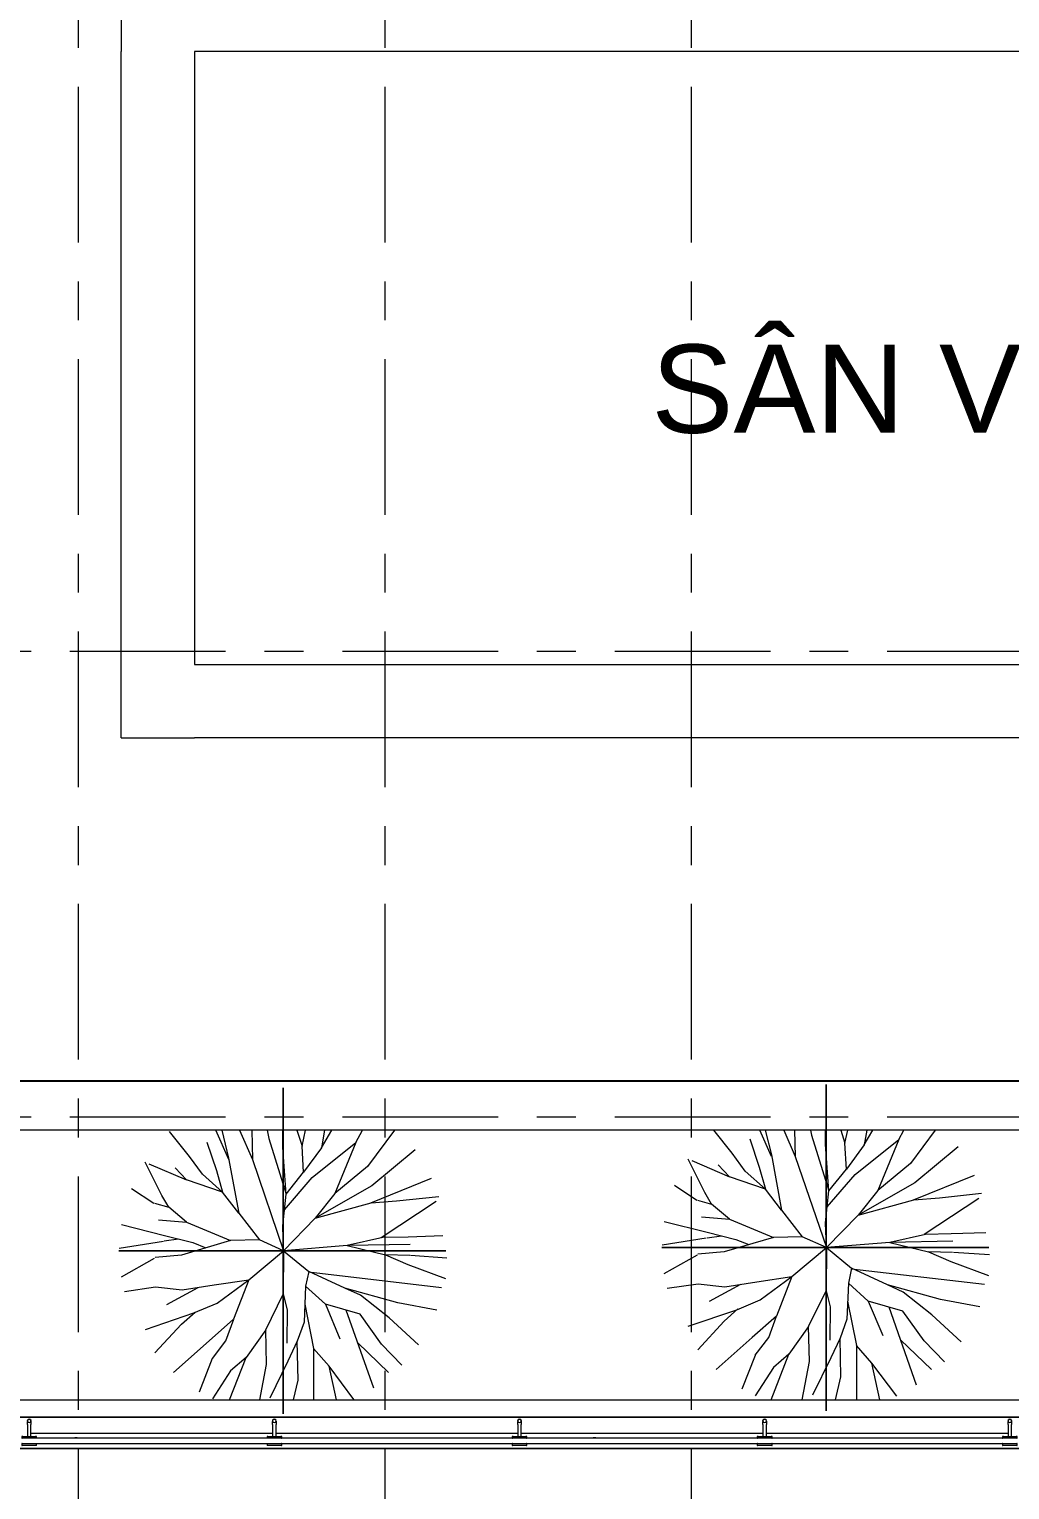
# Model space of a CAD drawing. Header units: millimetres. Extents: x -20144 to 117103, y -11426 to 48263.
# Drawn here: x 78750 to 82750, y 23430 to 29389 of the extents above; entities that cross this region are included whole.
import ezdxf

# ---------------------------------------------------------------- set-up
doc = ezdxf.new("R2010")
doc.units = ezdxf.units.MM
doc.linetypes.add('Grid Line', pattern=[22.225, 12.7, -3.175, 3.175, -3.175])
for name, color, linetype, lineweight in [('CHU', 181, 'Continuous', 5), ('L-SITE', 91, 'Continuous', 5), ('NET THAY 1', 41, 'Continuous', 5), ('NET THAY 2', 55, 'Continuous', 5), ('NET-THAY', 2, 'Continuous', 15), ('TRUC', 225, 'Continuous', 5)]:
    doc.layers.add(name, color=color, linetype=linetype, lineweight=lineweight)
doc.styles.add('Arial_4', font='arial.ttf', dxfattribs={"height": 360})

# ---------------------------------------------------------------- blocks, each defined once
blk = doc.blocks.new('Railing - NBS_RailInfillPnl_Post-721024-MẶT BẰNG TẦNG 23')
at = {"layer": 'NET THAY 2'}
for p, q in [((-13, -5), (-13, 5)), ((13, 5), (13, -5))]:
    blk.add_line(p, q, dxfattribs=at)
blk = doc.blocks.new('Railing - Railing-541580-MẶT BẰNG TẦNG 23')
at = {"layer": 'NET THAY 1'}
for p, q in [((22750.5, 23726.9), (5825.3, 23726.9)), ((5825.3, 23726.9), (22750.5, 23726.9)), ((8743.8, 23659.9), (7757.1, 23659.9)), ((9743.8, 23659.9), (8757.1, 23659.9)), ((10743.8, 23659.9), (9757.1, 23659.9)), ((11743.8, 23659.9), (10757.1, 23659.9)), ((5825.3, 23599.9), (22750.5, 23599.9))]:
    blk.add_line(p, q, dxfattribs=at)
at = {"rotation": 270}
for p in [(7940.9, 23629.9), (10056.6, 23629.9)]:
    blk.add_blockref('Railing - NBS_RailInfillPnl_Post-721024-MẶT BẰNG TẦNG 23', p, dxfattribs=at)
blk = doc.blocks.new('Top Rail Type - Top Rail_Internal_-541583-MẶT BẰNG TẦNG 23')
at = {"layer": 'NET THAY 1'}
for p, q in [((8724.5, 23640.7), (7776.5, 23640.7)), ((7779.5, 23619.2), (8721.5, 23619.2)), ((9724.5, 23640.7), (8776.5, 23640.7)), ((8779.5, 23619.2), (9721.5, 23619.2)), ((10724.5, 23640.7), (9776.5, 23640.7)), ((9779.5, 23619.2), (10721.5, 23619.2)), ((11724.5, 23640.7), (10776.5, 23640.7)), ((10779.5, 23619.2), (11721.5, 23619.2))]:
    blk.add_line(p, q, dxfattribs=at)
blk = doc.blocks.new('ALB-RAILING 32 - ALB-BALUSTER-V86-MẶT BẰNG TẦNG 23')
at = {"layer": 'NET THAY 1'}
for p, q in [((-30, 101.1), (-30, 91.9)), ((-30, 101.1), (30, 101.1)), ((-29, 101.1), (-30, 101.1)), ((-30, 91.9), (-29, 91.9)), ((30, 91.9), (-30, 91.9)), ((-30, 70.4), (-30, 63.2)), ((-30, 70.4), (30, 70.4)), ((-29, 70.4), (-30, 70.4)), ((-30, 63.2), (-26, 63.2)), ((30, 63.2), (-30, 63.2)), ((-7, 63.2), (-7, 15)), ((7, 15), (7, 63.2)), ((26, 63.2), (30, 63.2)), ((30, 101.1), (29, 101.1)), ((29, 91.9), (30, 91.9)), ((30, 70.4), (29, 70.4)), ((30, 91.9), (30, 101.1)), ((30, 63.2), (30, 70.4))]:
    blk.add_line(p, q, dxfattribs=at)
at = {"layer": 'NET THAY 1', "flags": 128}
for points in [[(-7, 1.4), (-7, 1.7), (-7, 2), (-7, 2.3), (-7, 2.6), (-7, 3), (-7, 3.3), (-7, 3.7), (-7, 4.1), (-7, 4.5), (-7, 5), (-7, 5.4), (-7, 5.9), (-7, 6.4), (-7, 6.9), (-7, 7.4), (-7, 7.9), (-7, 8.5), (-7, 9), (-7, 9.6), (-7, 10.1), (-7, 10.7), (-7, 11.3), (-7, 11.9), (-7, 12.5), (-7, 13), (-7, 13.6), (-7, 14.2), (-7, 14.8), (-7, 15)], [(7, 0), (7, -0.3), (7, -0.6), (6.9, -0.8), (6.9, -1.1), (6.9, -1.4), (6.8, -1.7)], [(7, 15), (7, 14.4), (7, 13.8), (7, 13.2), (7, 12.6), (7, 12), (7, 11.4), (7, 10.9), (7, 10.3), (7, 9.7), (7, 9.2), (7, 8.6), (7, 8.1), (7, 7.5), (7, 7), (7, 6.5), (7, 6), (7, 5.6), (7, 5.1), (7, 4.7), (7, 4.2), (7, 3.8), (7, 3.4), (7, 3.1), (7, 2.7)], [(-3, -6.3), (-3.2, -6.2), (-3.5, -6.1), (-3.7, -5.9), (-4, -5.8), (-4.2, -5.6), (-4.4, -5.4), (-4.6, -5.3), (-4.8, -5.1), (-5, -4.9), (-5.2, -4.7), (-5.4, -4.5), (-5.6, -4.2), (-5.7, -4), (-5.9, -3.8), (-6, -3.5), (-6.2, -3.3), (-6.3, -3), (-6.4, -2.8), (-6.5, -2.5), (-6.6, -2.3), (-6.7, -2), (-6.8, -1.7), (-6.8, -1.5), (-6.9, -1.2)], [(0, -7), (-0.3, -7), (-0.6, -7), (-0.8, -6.9), (-1.1, -6.9), (-1.4, -6.9), (-1.7, -6.8)], [(6.6, -2.5), (6.4, -2.7), (6.3, -3), (6.2, -3.2), (6.1, -3.5), (5.9, -3.7), (5.8, -4), (5.6, -4.2), (5.4, -4.4), (5.3, -4.6), (5.1, -4.8), (4.9, -5), (4.7, -5.2), (4.5, -5.4), (4.2, -5.6), (4, -5.7), (3.8, -5.9), (3.5, -6), (3.3, -6.2), (3, -6.3), (2.8, -6.4), (2.5, -6.5), (2.3, -6.6), (2, -6.7), (1.7, -6.8), (1.5, -6.8), (1.2, -6.9), (0.9, -6.9), (0.6, -7), (0.4, -7), (0.1, -7), (0, -7)]]:
    blk.add_lwpolyline(points, dxfattribs=at)
at = {"layer": 'NET THAY 1'}
for start, end in [(90, 270), (270, 90)]:
    blk.add_arc((0, 0), 7, start, end, dxfattribs=at)
blk = doc.blocks.new('CAY XANH 1 - new block_dwg_110_植栽_中_高木 - 落葉1_φ4000_H5500-1445069-IDEA-4th Storey - Detail-V122-MẶT BẰNG TẦNG 23')
at = {"layer": 'L-SITE'}
for p, q in [((-667, 1111), (-827, 1468)), ((-389, 1468), (-379, 1110)), ((879, 1317), (625, 696)), ((-1850, 759), (-1578, 578)), ((1796, 880), (1057, 580)), ((-1570, 578), (-1398, 529)), ((1855, 599), (1188, 159)), ((-2000, 33), (-1462, 119)), ((-1453, 121), (-1278, 144)), ((-1975, -315), (-1571, -88)), ((1984, -88), (1545, -58)), ((1923, -449), (303, -262)), ((-1423, -653), (-1041, -445)), ((1097, -1672), (762, -724)), ((1278, -1483), (902, -1122)), ((-1024, -1718), (-864, -1308)), ((855, -1808), (552, -1405))]:
    blk.add_line(p, q, dxfattribs=at)
at = {"layer": 'L-SITE', "flags": 128}
for points in [[(-754, 1468), (-670, 1129), (-546, 458), (-743, 713), (-989, 932), (-1147, 1149), (-1389, 1451)], [(-537, 1468), (-379, 1110), (0, 0), (-295, 133)], [(-201, 1468), (-181, 1368), (30, 691), (242, 956)], [(1939, 182), (1516, 167), (1206, 162), (773, 64), (0, 0), (-10, 303), (30, 691), (-10, 1257), (-10, 1468)], [(1350, 1468), (1021, 1024), (625, 696), (384, 396), (0, 0), (305, -251), (268, -432)], [(10, 497), (348, 890), (879, 1317), (960, 1468)], [(162, 1468), (224, 1272), (267, 1468)], [(497, 1468), (459, 1252), (588, 1468)], [(-934, 1324), (-819, 978), (-743, 713), (-1182, 862)], [(459, 1252), (242, 956), (224, 1272)], [(-1522, 376), (-1182, 348), (-1399, 530), (-1482, 672), (-1685, 1077)], [(1602, 1227), (1074, 790), (384, 396), (1064, 582), (1374, 607), (1887, 662)], [(-1640, 1059), (-1182, 862), (-1319, 1008)], [(-546, 458), (-295, 133), (-645, 125)], [(-1974, 319), (-1451, 187), (-1104, 101), (-945, 37)], [(-1182, 348), (-645, 125), (-1245, -52), (-1564, -80)], [(-1683, -957), (-1092, -755), (-807, -637), (-423, -352), (0, 0), (-5, -527)], [(1538, 78), (773, 64), (1241, -50)], [(1534, -57), (1241, -50), (1512, -168), (1971, -338)], [(-1938, -494), (-1560, -440), (-1235, -475), (-846, -416), (-423, -352), (-610, -834), (-905, -1095), (-1342, -1483)], [(1865, -721), (1389, -632), (743, -453), (305, -251)], [(-217, -960), (-5, -527), (44, -720), (39, -1126)], [(508, -651), (268, -432), (248, -870), (165, -1101)], [(1640, -1145), (1284, -817), (935, -541), (743, -453)], [(258, -651), (365, -1191), (365, -1813)], [(1438, -1391), (1191, -1135), (931, -773), (508, -651), (685, -1070)], [(-1567, -1243), (-1244, -895), (-1077, -745)], [(-867, -1310), (-703, -1095), (-608, -832)], [(-290, -1813), (-207, -1385), (-217, -960), (-458, -1297)], [(119, -1813), (175, -1573), (165, -1101), (52, -1342), (-170, -1795)], [(642, -1813), (552, -1405), (365, -1191)], [(-657, -1813), (-458, -1297), (-645, -1459), (-866, -1803)]]:
    blk.add_lwpolyline(points, dxfattribs=at)
blk = doc.blocks.new('CAY XANH 1 - new block_dwg-V123-MẶT BẰNG TẦNG 23')
at = {"xscale": 0.5, "yscale": 0.5, "zscale": 0.5}
blk.add_blockref('CAY XANH 1 - new block_dwg_110_植栽_中_高木 - 落葉1_φ4000_H5500-1445069-IDEA-4th Storey - Detail-V122-MẶT BẰNG TẦNG 23', (-494873.7, 495980.5), dxfattribs=at)
blk = doc.blocks.new('CAY XANH 1 - CAY XANH_dwg-714093-MẶT BẰNG TẦNG 23')
at = {"layer": 'L-SITE'}
for p, q in [((28746.5, 0), (28733, 0)), ((28788.3, 0), (28770.7, 0)), ((28931.4, 0), (28921.9, 0)), ((29155.3, 0), (29164.1, 0))]:
    blk.add_line(p, q, dxfattribs=at)
at = {"layer": 'L-SITE', "flags": 128}
for points in [[(28694.1, 0), (28684.6, 0), (28661.3, 0), (28659.4, 0), (28644, 0), (28634.5, 0), (28611.2, 0), (28603.7, 0), (28594.2, 0), (28603.7, 0), (28609.6, 0), (28592.2, 0), (28570.9, 0), (28578.4, 0), (28603.7, 0), (28662, 0), (28642.6, 0), (28600.1, 0), (28579.1, 0), (28609.9, 0), (28604, 0), (28575.2, 0), (28563.7, 0), (28584.7, 0), (28609.9, 0), (28613.8, 0), (28600.1, 0), (28611.8, 0), (28638.7, 0), (28677.6, 0), (28708.4, 0), (28713.9, 0), (28725.7, 0), (28715.9, 0), (28712.3, 0), (28702.5, 0), (28691, 0), (28706.4, 0), (28731.3, 0), (28735.2, 0), (28750.6, 0), (28756.5, 0), (28781.4, 0), (28806.3, 0), (28821.7, 0), (28833.5, 0), (28837.1, 0), (28862.3, 0), (28883.3, 0), (28898.7, 0), (28916, 0), (28931.4, 0)], [(28647.5, 0), (28660.7, 0), (28678.3, 0), (28673.9, 0), (28669.5, 0), (28647.5, 0)], [(29039.2, 0), (29014.3, 0), (28989.4, 0), (28974, 0), (28975.7, 0), (28958.6, 0), (28943.2, 0), (28925.9, 0), (28918, 0), (28931.4, 0), (28920, 0), (28895.1, 0), (28877.7, 0), (28821.5, 0), (28814, 0), (28794.6, 0), (28769.7, 0), (28707.5, 0), (28715.4, 0), (28722.9, 0), (28717.3, 0), (28707.5, 0), (28702, 0), (28694.1, 0)], [(28752.4, 0), (28737, 0), (28715.7, 0)], [(28715.7, 0), (28725.2, 0), (28721.6, 0), (28735, 0), (28740.6, 0), (28746.5, 0), (28765.8, 0), (28752.4, 0)], [(28733, 0), (28738.9, 0), (28756, 0), (28765.8, 0), (28771.4, 0), (28775.3, 0), (28781.2, 0), (28788.7, 0), (28792.7, 0), (28732.7, 0)], [(28732.7, 0), (28740.3, 0), (28815.9, 0), (28825.4, 0), (28881.6, 0), (28895.1, 0), (28898.7, 0), (28889.2, 0), (28895.1, 0), (28904.6, 0), (28921.9, 0), (28927.8, 0)], [(28763.8, 0), (28748.4, 0), (28746.5, 0)], [(28785.1, 0), (28788.7, 0), (28790.7, 0), (28785.1, 0), (28763.8, 0)], [(28770.7, 0), (28768.5, 0), (28779.5, 0), (28788.3, 0)], [(28817.6, 0), (28796.6, 0), (28785.1, 0)], [(28921.9, 0), (28908.5, 0), (28910.5, 0), (28893.1, 0), (28898.7, 0), (28893.1, 0), (28867.9, 0), (28812, 0)], [(28812, 0), (28823.5, 0), (28817.6, 0)], [(28927.8, 0), (28939.3, 0), (28941.3, 0), (28946.8, 0), (28956.7, 0), (28933.4, 0), (28921.9, 0), (28931.4, 0), (28946.8, 0), (28962.2, 0), (28970.1, 0), (28981.6, 0), (28995, 0)], [(29091.3, 0), (29110.6, 0), (29116.2, 0), (29106.7, 0), (29089.3, 0), (29081.8, 0), (29072, 0), (29058.5, 0), (29037.2, 0), (29033.6, 0), (29018.2, 0), (29008.4, 0), (29002.8, 0), (28997, 0), (28983.5, 0), (28966.2, 0), (28958.6, 0), (28956.7, 0), (28939.3, 0), (28921.9, 0)], [(28921.9, 0), (28931.4, 0), (28933.4, 0), (28943.2, 0), (28956.7, 0), (28954.7, 0), (28958.6, 0), (28975.7, 0), (28981.6, 0), (28987.5, 0), (29004.8, 0), (29037.2, 0), (29047.1, 0), (29053, 0), (29041.2, 0), (29043.1, 0), (29051, 0), (29068.4, 0)], [(28995, 0), (29010.4, 0), (29025.8, 0), (29020.2, 0), (29006.5, 0)], [(29006.5, 0), (29025.8, 0), (29029.7, 0), (29018.2, 0), (29025.8, 0), (29045.1, 0), (29053, 0), (29062.5, 0), (29070, 0), (29083.8, 0), (29108.7, 0), (29114.5, 0)], [(29312.7, 0), (29293.4, 0), (29302.9, 0), (29316.3, 0), (29320.3, 0), (29302.9, 0), (29285.5, 0), (29262.6, 0), (29270.1, 0), (29304.9, 0), (29312.7, 0), (29304.9, 0), (29297.3, 0), (29281.9, 0), (29327.3, 0), (29348.6, 0), (29330.1, 0), (29343.5, 0), (29390.9, 0), (29381.4, 0), (29362, 0), (29366, 0), (29373.5, 0), (29352.5, 0), (29344.7, 0), (29331.2, 0), (29311.9, 0), (29298.5, 0), (29229.9, 0), (29212.5, 0), (29205, 0), (29176.1, 0), (29168.3, 0), (29150.9, 0), (29145.3, 0), (29160.7, 0), (29174.2, 0), (29170.2, 0), (29152.9, 0), (29145.3, 0), (29102.8, 0), (29106.7, 0), (29070, 0), (29043.1, 0), (29037.2, 0)], [(29037.2, 0), (29058.5, 0), (29072, 0), (29087.4, 0), (29099.2, 0), (29089.3, 0), (29075.9, 0), (29068.4, 0), (29104.7, 0), (29116.2, 0)], [(29116.2, 0), (29091.3, 0), (29083.8, 0), (29070, 0), (29049, 0), (29039.2, 0)], [(29068.4, 0), (29056.6, 0), (29060.5, 0), (29112.3, 0), (29147, 0), (29158.4, 0), (29135.5, 0), (29131.6, 0), (29147, 0), (29162.4, 0), (29169.9, 0), (29187.3, 0), (29195.1, 0), (29222, 0), (29233.5, 0), (29256.7, 0), (29210.9, 0), (29220.4, 0), (29208.6, 0), (29224, 0), (29237.7, 0), (29247.2, 0), (29260.6, 0), (29268.5, 0), (29283.9, 0), (29299.3, 0), (29312.7, 0)], [(29114.5, 0), (29100.8, 0), (29091.3, 0)], [(29160.7, 0), (29147, 0), (29133.5, 0), (29139.4, 0), (29162.4, 0), (29170.2, 0), (29154.8, 0)], [(29164.1, 0), (29172.9, 0), (29179.5, 0), (29192.7, 0), (29186.1, 0), (29150.9, 0), (29144.3, 0), (29137.8, 0), (29144.3, 0), (29155.3, 0)], [(29154.8, 0), (29162.4, 0), (29181.7, 0), (29191.5, 0), (29185.6, 0), (29212.5, 0), (29224, 0), (29205, 0), (29199.1, 0), (29177.8, 0), (29179.7, 0)], [(29179.7, 0), (29174.2, 0), (29160.7, 0)], [(29221.3, 0), (29199.3, 0), (29186.1, 0), (29199.3, 0)], [(29199.3, 0), (29210.3, 0), (29230.1, 0), (29241.1, 0), (29283.4, 0), (29301, 0), (29296.6, 0), (29238.9, 0), (29241.1, 0), (29225.7, 0), (29221.3, 0)]]:
    blk.add_lwpolyline(points, dxfattribs=at)
for points in [[(28645.7, 0), (28641.3, 0), (28706.9, 0), (28676.5, 0), (28672.1, 0), (28685.3, 0), (28676.5, 0)], [(28690.8, 0), (28669.5, 0), (28662, 0), (28675.4, 0), (28681, 0), (28698.3, 0), (28700.3, 0)], [(28737.7, 0), (28750.9, 0), (28759.7, 0), (28755.3, 0), (28737.7, 0), (28711.3, 0), (28700.3, 0), (28698.1, 0), (28715.7, 0), (28717.9, 0), (28722.3, 0), (28739.9, 0)], [(28785.9, 0), (28783.7, 0), (28768.3, 0), (28757.3, 0), (28752.9, 0), (28748.5, 0), (28768.3, 0), (28777.1, 0)], [(28904.6, 0), (28915.6, 0), (28871.6, 0), (28805.9, 0), (28810.3, 0), (28803.7, 0), (28873.8, 0), (28882.6, 0)], [(28871.6, 0), (28858.4, 0), (28851.8, 0), (28862.8, 0)], [(28898, 0), (28909, 0), (28928.8, 0), (28931, 0), (28935.4, 0), (28942, 0), (28931, 0), (28909, 0), (28880.4, 0)], [(28926.6, 0), (28942, 0), (28957.4, 0), (28950.8, 0), (28975, 0), (28957.4, 0), (28948.6, 0), (28915.6, 0)], [(28970.6, 0), (28975, 0), (28957.4, 0), (28942, 0), (28955.2, 0), (28950.8, 0)], [(29036.6, 0), (29043.2, 0), (29045.4, 0), (29025.6, 0), (29023.4, 0)], [(29118, 0), (29115.8, 0), (29135.6, 0), (29140, 0), (29129, 0)], [(29157.5, 0), (29161.9, 0), (29190.5, 0), (29194.9, 0), (29192.7, 0), (29205.9, 0), (29225.7, 0), (29219.1, 0), (29205.9, 0), (29203.7, 0), (29192.7, 0), (29164.1, 0)], [(29287, 0), (29239.4, 0), (29231.8, 0), (29294.6, 0), (29300.5, 0), (29319.8, 0), (29304.4, 0)]]:
    blk.add_lwpolyline(points, close=True, dxfattribs=at)
blk = doc.blocks.new('CAY XANH 1 - CAY XANH_dwg-714092-MẶT BẰNG TẦNG 23')
at = {"layer": 'L-SITE'}
for p, q in [((0, -28746.5), (0, -28733)), ((0, -28788.3), (0, -28770.7)), ((0, -28931.4), (0, -28921.9)), ((0, -29155.3), (0, -29164.1))]:
    blk.add_line(p, q, dxfattribs=at)
at = {"layer": 'L-SITE', "flags": 128}
for points in [[(0, -28694.1), (0, -28684.6), (0, -28661.3), (0, -28659.4), (0, -28644), (0, -28634.5), (0, -28611.2), (0, -28603.7), (0, -28594.2), (0, -28603.7), (0, -28609.6), (0, -28592.2), (0, -28570.9), (0, -28578.4), (0, -28603.7), (0, -28662), (0, -28642.6), (0, -28600.1), (0, -28579.1), (0, -28609.9), (0, -28604), (0, -28575.2), (0, -28563.7), (0, -28584.7), (0, -28609.9), (0, -28613.8), (0, -28600.1), (0, -28611.8), (0, -28638.7), (0, -28677.6), (0, -28708.4), (0, -28713.9), (0, -28725.7), (0, -28715.9), (0, -28712.3), (0, -28702.5), (0, -28691), (0, -28706.4), (0, -28731.3), (0, -28735.2), (0, -28750.6), (0, -28756.5), (0, -28781.4), (0, -28806.3), (0, -28821.7), (0, -28833.5), (0, -28837.1), (0, -28862.3), (0, -28883.3), (0, -28898.7), (0, -28916), (0, -28931.4)], [(0, -28647.5), (0, -28660.7), (0, -28678.3), (0, -28673.9), (0, -28669.5), (0, -28647.5)], [(0, -29039.2), (0, -29014.3), (0, -28989.4), (0, -28974), (0, -28975.7), (0, -28958.6), (0, -28943.2), (0, -28925.9), (0, -28918), (0, -28931.4), (0, -28920), (0, -28895.1), (0, -28877.7), (0, -28821.5), (0, -28814), (0, -28794.6), (0, -28769.7), (0, -28707.5), (0, -28715.4), (0, -28722.9), (0, -28717.3), (0, -28707.5), (0, -28702), (0, -28694.1)], [(0, -28752.4), (0, -28737), (0, -28715.7)], [(0, -28715.7), (0, -28725.2), (0, -28721.6), (0, -28735), (0, -28740.6), (0, -28746.5), (0, -28765.8), (0, -28752.4)], [(0, -28733), (0, -28738.9), (0, -28756), (0, -28765.8), (0, -28771.4), (0, -28775.3), (0, -28781.2), (0, -28788.7), (0, -28792.7), (0, -28732.7)], [(0, -28732.7), (0, -28740.3), (0, -28815.9), (0, -28825.4), (0, -28881.6), (0, -28895.1), (0, -28898.7), (0, -28889.2), (0, -28895.1), (0, -28904.6), (0, -28921.9), (0, -28927.8)], [(0, -28763.8), (0, -28748.4), (0, -28746.5)], [(0, -28785.1), (0, -28788.7), (0, -28790.7), (0, -28785.1), (0, -28763.8)], [(0, -28770.7), (0, -28768.5), (0, -28779.5), (0, -28788.3)], [(0, -28817.6), (0, -28796.6), (0, -28785.1)], [(0, -28921.9), (0, -28908.5), (0, -28910.5), (0, -28893.1), (0, -28898.7), (0, -28893.1), (0, -28867.9), (0, -28812)], [(0, -28812), (0, -28823.5), (0, -28817.6)], [(0, -28927.8), (0, -28939.3), (0, -28941.3), (0, -28946.8), (0, -28956.7), (0, -28933.4), (0, -28921.9), (0, -28931.4), (0, -28946.8), (0, -28962.2), (0, -28970.1), (0, -28981.6), (0, -28995)], [(0, -29091.3), (0, -29110.6), (0, -29116.2), (0, -29106.7), (0, -29089.3), (0, -29081.8), (0, -29072), (0, -29058.5), (0, -29037.2), (0, -29033.6), (0, -29018.2), (0, -29008.4), (0, -29002.8), (0, -28997), (0, -28983.5), (0, -28966.2), (0, -28958.6), (0, -28956.7), (0, -28939.3), (0, -28921.9)], [(0, -28921.9), (0, -28931.4), (0, -28933.4), (0, -28943.2), (0, -28956.7), (0, -28954.7), (0, -28958.6), (0, -28975.7), (0, -28981.6), (0, -28987.5), (0, -29004.8), (0, -29037.2), (0, -29047.1), (0, -29053), (0, -29041.2), (0, -29043.1), (0, -29051), (0, -29068.4)], [(0, -28995), (0, -29010.4), (0, -29025.8), (0, -29020.2), (0, -29006.5)], [(0, -29006.5), (0, -29025.8), (0, -29029.7), (0, -29018.2), (0, -29025.8), (0, -29045.1), (0, -29053), (0, -29062.5), (0, -29070), (0, -29083.8), (0, -29108.7), (0, -29114.5)], [(0, -29312.7), (0, -29293.4), (0, -29302.9), (0, -29316.3), (0, -29320.3), (0, -29302.9), (0, -29285.5), (0, -29262.6), (0, -29270.1), (0, -29304.9), (0, -29312.7), (0, -29304.9), (0, -29297.3), (0, -29281.9), (0, -29327.3), (0, -29348.6), (0, -29330.1), (0, -29343.5), (0, -29390.9), (0, -29381.4), (0, -29362), (0, -29366), (0, -29373.5), (0, -29352.5), (0, -29344.7), (0, -29331.2), (0, -29311.9), (0, -29298.5), (0, -29229.9), (0, -29212.5), (0, -29205), (0, -29176.1), (0, -29168.3), (0, -29150.9), (0, -29145.3), (0, -29160.7), (0, -29174.2), (0, -29170.2), (0, -29152.9), (0, -29145.3), (0, -29102.8), (0, -29106.7), (0, -29070), (0, -29043.1), (0, -29037.2)], [(0, -29037.2), (0, -29058.5), (0, -29072), (0, -29087.4), (0, -29099.2), (0, -29089.3), (0, -29075.9), (0, -29068.4), (0, -29104.7), (0, -29116.2)], [(0, -29116.2), (0, -29091.3), (0, -29083.8), (0, -29070), (0, -29049), (0, -29039.2)], [(0, -29068.4), (0, -29056.6), (0, -29060.5), (0, -29112.3), (0, -29147), (0, -29158.4), (0, -29135.5), (0, -29131.6), (0, -29147), (0, -29162.4), (0, -29169.9), (0, -29187.3), (0, -29195.1), (0, -29222), (0, -29233.5), (0, -29256.7), (0, -29210.9), (0, -29220.4), (0, -29208.6), (0, -29224), (0, -29237.7), (0, -29247.2), (0, -29260.6), (0, -29268.5), (0, -29283.9), (0, -29299.3), (0, -29312.7)], [(0, -29114.5), (0, -29100.8), (0, -29091.3)], [(0, -29160.7), (0, -29147), (0, -29133.5), (0, -29139.4), (0, -29162.4), (0, -29170.2), (0, -29154.8)], [(0, -29164.1), (0, -29172.9), (0, -29179.5), (0, -29192.7), (0, -29186.1), (0, -29150.9), (0, -29144.3), (0, -29137.8), (0, -29144.3), (0, -29155.3)], [(0, -29154.8), (0, -29162.4), (0, -29181.7), (0, -29191.5), (0, -29185.6), (0, -29212.5), (0, -29224), (0, -29205), (0, -29199.1), (0, -29177.8), (0, -29179.7)], [(0, -29179.7), (0, -29174.2), (0, -29160.7)], [(0, -29221.3), (0, -29199.3), (0, -29186.1), (0, -29199.3)], [(0, -29199.3), (0, -29210.3), (0, -29230.1), (0, -29241.1), (0, -29283.4), (0, -29301), (0, -29296.6), (0, -29238.9), (0, -29241.1), (0, -29225.7), (0, -29221.3)]]:
    blk.add_lwpolyline(points, dxfattribs=at)
for points in [[(0, -28645.7), (0, -28641.3), (0, -28706.9), (0, -28676.5), (0, -28672.1), (0, -28685.3), (0, -28676.5)], [(0, -28690.8), (0, -28669.5), (0, -28662), (0, -28675.4), (0, -28681), (0, -28698.3), (0, -28700.3)], [(0, -28737.7), (0, -28750.9), (0, -28759.7), (0, -28755.3), (0, -28737.7), (0, -28711.3), (0, -28700.3), (0, -28698.1), (0, -28715.7), (0, -28717.9), (0, -28722.3), (0, -28739.9)], [(0, -28785.9), (0, -28783.7), (0, -28768.3), (0, -28757.3), (0, -28752.9), (0, -28748.5), (0, -28768.3), (0, -28777.1)], [(0, -28904.6), (0, -28915.6), (0, -28871.6), (0, -28805.9), (0, -28810.3), (0, -28803.7), (0, -28873.8), (0, -28882.6)], [(0, -28871.6), (0, -28858.4), (0, -28851.8), (0, -28862.8)], [(0, -28898), (0, -28909), (0, -28928.8), (0, -28931), (0, -28935.4), (0, -28942), (0, -28931), (0, -28909), (0, -28880.4)], [(0, -28926.6), (0, -28942), (0, -28957.4), (0, -28950.8), (0, -28975), (0, -28957.4), (0, -28948.6), (0, -28915.6)], [(0, -28970.6), (0, -28975), (0, -28957.4), (0, -28942), (0, -28955.2), (0, -28950.8)], [(0, -29036.6), (0, -29043.2), (0, -29045.4), (0, -29025.6), (0, -29023.4)], [(0, -29118), (0, -29115.8), (0, -29135.6), (0, -29140), (0, -29129)], [(0, -29157.5), (0, -29161.9), (0, -29190.5), (0, -29194.9), (0, -29192.7), (0, -29205.9), (0, -29225.7), (0, -29219.1), (0, -29205.9), (0, -29203.7), (0, -29192.7), (0, -29164.1)], [(0, -29287), (0, -29239.4), (0, -29231.8), (0, -29294.6), (0, -29300.5), (0, -29319.8), (0, -29304.4)]]:
    blk.add_lwpolyline(points, close=True, dxfattribs=at)
blk = doc.blocks.new('CAY XANH 1 - CAY XANH 1-V124-MẶT BẰNG TẦNG 23')
for name, p, xscale, yscale, zscale in [('CAY XANH 1 - CAY XANH_dwg-714092-MẶT BẰNG TẦNG 23', (0, 46610), 1.608504446305672, 1.608504446305672, 1.608504446305672), ('CAY XANH 1 - new block_dwg-V123-MẶT BẰNG TẦNG 23', (331762.8, -332503.6), 0.6703958691910499, 0.6703958691910499, 0.6703958691910499), ('CAY XANH 1 - CAY XANH_dwg-714093-MẶT BẰNG TẦNG 23', (-46720.7, 0), 1.612196637345681, 1.612196637345681, 1.612196637345681)]:
    blk.add_blockref(name, p, dxfattribs=dict(xscale=xscale, yscale=yscale, zscale=zscale))
blk = doc.blocks.new('CAY XANH 1 - new block_dwg_110_植栽_中_高木 - 落葉1_φ4000_H5500-1445069-IDEA-4th Storey - Detail-V125-MẶT BẰNG TẦNG 23')
at = {"layer": 'L-SITE'}
for p, q in [((-667, 1111), (-810, 1430)), ((-388, 1430), (-379, 1110)), ((879, 1317), (625, 696)), ((-1850, 759), (-1578, 578)), ((1796, 880), (1057, 580)), ((-1570, 578), (-1398, 529)), ((1855, 599), (1188, 159)), ((-2000, 33), (-1462, 119)), ((-1453, 121), (-1278, 144)), ((-1975, -315), (-1571, -88)), ((1984, -88), (1545, -58)), ((1923, -449), (303, -262)), ((-1423, -653), (-1041, -445)), ((1097, -1672), (762, -724)), ((1278, -1483), (902, -1122)), ((-1024, -1718), (-864, -1308)), ((855, -1808), (552, -1405))]:
    blk.add_line(p, q, dxfattribs=at)
at = {"layer": 'L-SITE', "flags": 128}
for points in [[(-745, 1430), (-670, 1129), (-546, 458), (-743, 713), (-989, 932), (-1147, 1149), (-1372, 1430)], [(-520, 1430), (-379, 1110), (0, 0), (-295, 133)], [(-194, 1430), (-181, 1368), (30, 691), (242, 956)], [(1939, 182), (1516, 167), (1206, 162), (773, 64), (0, 0), (-10, 303), (30, 691), (-10, 1257), (-10, 1430)], [(1322, 1430), (1021, 1024), (625, 696), (384, 396), (0, 0), (305, -251), (268, -432)], [(10, 497), (348, 890), (879, 1317), (940, 1430)], [(175, 1430), (224, 1272), (259, 1430)], [(491, 1430), (459, 1252), (565, 1430)], [(-934, 1324), (-819, 978), (-743, 713), (-1182, 862)], [(459, 1252), (242, 956), (224, 1272)], [(-1522, 376), (-1182, 348), (-1399, 530), (-1482, 672), (-1685, 1077)], [(1602, 1227), (1074, 790), (384, 396), (1064, 582), (1374, 607), (1887, 662)], [(-1640, 1059), (-1182, 862), (-1319, 1008)], [(-546, 458), (-295, 133), (-645, 125)], [(-1974, 319), (-1451, 187), (-1104, 101), (-945, 37)], [(-1182, 348), (-645, 125), (-1245, -52), (-1564, -80)], [(-1683, -957), (-1092, -755), (-807, -637), (-423, -352), (0, 0), (-5, -527)], [(1538, 78), (773, 64), (1241, -50)], [(1534, -57), (1241, -50), (1512, -168), (1971, -338)], [(-1938, -494), (-1560, -440), (-1235, -475), (-846, -416), (-423, -352), (-610, -834), (-905, -1095), (-1342, -1483)], [(1865, -721), (1389, -632), (743, -453), (305, -251)], [(-217, -960), (-5, -527), (44, -720), (39, -1126)], [(508, -651), (268, -432), (248, -870), (165, -1101)], [(1640, -1145), (1284, -817), (935, -541), (743, -453)], [(258, -651), (365, -1191), (365, -1852)], [(1438, -1391), (1191, -1135), (931, -773), (508, -651), (685, -1070)], [(-1567, -1243), (-1244, -895), (-1077, -745)], [(-867, -1310), (-703, -1095), (-608, -832)], [(-297, -1852), (-207, -1385), (-217, -960), (-458, -1297)], [(110, -1852), (175, -1573), (165, -1101), (52, -1342), (-170, -1795)], [(651, -1852), (552, -1405), (365, -1191)], [(-671, -1852), (-458, -1297), (-645, -1459), (-866, -1803)]]:
    blk.add_lwpolyline(points, dxfattribs=at)
blk = doc.blocks.new('CAY XANH 1 - new block_dwg-V126-MẶT BẰNG TẦNG 23')
at = {"xscale": 0.5, "yscale": 0.5, "zscale": 0.5}
blk.add_blockref('CAY XANH 1 - new block_dwg_110_植栽_中_高木 - 落葉1_φ4000_H5500-1445069-IDEA-4th Storey - Detail-V125-MẶT BẰNG TẦNG 23', (-494873.7, 495980.5), dxfattribs=at)
blk = doc.blocks.new('CAY XANH 1 - CAY XANH 1-V127-MẶT BẰNG TẦNG 23')
for name, p, xscale, yscale, zscale in [('CAY XANH 1 - CAY XANH_dwg-714092-MẶT BẰNG TẦNG 23', (0, 46610), 1.608504446305672, 1.608504446305672, 1.608504446305672), ('CAY XANH 1 - new block_dwg-V126-MẶT BẰNG TẦNG 23', (331762.8, -332503.6), 0.6703958691910499, 0.6703958691910499, 0.6703958691910499), ('CAY XANH 1 - CAY XANH_dwg-714093-MẶT BẰNG TẦNG 23', (-46720.7, 0), 1.612196637345681, 1.612196637345681, 1.612196637345681)]:
    blk.add_blockref(name, p, dxfattribs=dict(xscale=xscale, yscale=yscale, zscale=zscale))

msp = doc.modelspace()

# ---------------------------------------------------------------- linework, layer by layer
at = {"layer": 'NET-THAY', "lineweight": 9}
for p, q in [((79125.3, 29597.2), (79125.3, 29297.2)), ((79125.3, 26497.2), (79125.3, 29297.2)), ((88850.5, 29297.2), (79425.3, 29297.2)), ((79425.3, 29297.2), (79425.3, 26797.2)), ((88850.5, 29297.2), (79425.3, 29297.2)), ((79425.3, 29297.2), (79425.3, 26797.2)), ((79425.3, 26797.2), (88850.5, 26797.2)), ((79425.3, 26797.2), (88850.5, 26797.2)), ((79125.3, 26497.2), (79425.3, 26497.2)), ((89150.5, 26497.2), (79425.3, 26497.2)), ((78125.3, 25100.2), (92450.5, 25100.2)), ((78125.3, 25097.2), (92450.5, 25097.2)), ((92650.5, 24897.2), (78125.3, 24897.2)), ((76825.3, 23797.2), (93750.5, 23797.2)), ((93750.5, 23597.2), (76825.3, 23597.2))]:
    msp.add_line(p, q, dxfattribs=at)
at = {"layer": 'TRUC', "linetype": 'Grid Line', "ltscale": 50}
for p, q in [((78950.5, 43599.9), (78950.5, -4500.1)), ((80200.5, 43599.9), (80200.5, -7167.6)), ((81450.5, 43599.9), (81450.5, -4500.1)), ((114000.5, 26849.9), (58907.6, 26849.9)), ((114000.5, 24949.9), (56593, 24949.9))]:
    msp.add_line(p, q, dxfattribs=at)

# ---------------------------------------------------------------- block references
at = {"lineweight": 9}
for name, p in [('CAY XANH 1 - CAY XANH 1-V124-MẶT BẰNG TẦNG 23', (79786.8, 24405.3)), ('CAY XANH 1 - CAY XANH 1-V127-MẶT BẰNG TẦNG 23', (82001.1, 24418.1)), ('Railing - Railing-541580-MẶT BẰNG TẦNG 23', (71000, 0)), ('Top Rail Type - Top Rail_Internal_-541583-MẶT BẰNG TẦNG 23', (71000, 0))]:
    msp.add_blockref(name, p, dxfattribs=at)
at = {"lineweight": 9, "rotation": 180}
for p in [(78750.5, 23711.1), (79750.5, 23711.1), (80750.5, 23711.1), (81750.5, 23711.1), (82750.5, 23711.1)]:
    msp.add_blockref('ALB-RAILING 32 - ALB-BALUSTER-V86-MẶT BẰNG TẦNG 23', p, dxfattribs=at)

# ---------------------------------------------------------------- texts
at = {"layer": 'CHU', "color": 7, "insert": (86004.1, 28102), "char_height": 360, "width": 4676.3, "attachment_point": 3, "line_spacing_factor": 0.936439, "style": 'Arial_4'}
msp.add_mtext('\\pt2540,5080,7620,10160,12700,15240,17780,20320,22860,25400,27940,30480,33020,35560,38100,40640,43180,45720,48260,50800,53340,55880,58420,60960,63500,66040,68580,71120,73660,76200,78740,81280;SÂN VƯỜN CHUNG', dxfattribs=at)

doc.saveas('drawing.dxf')
